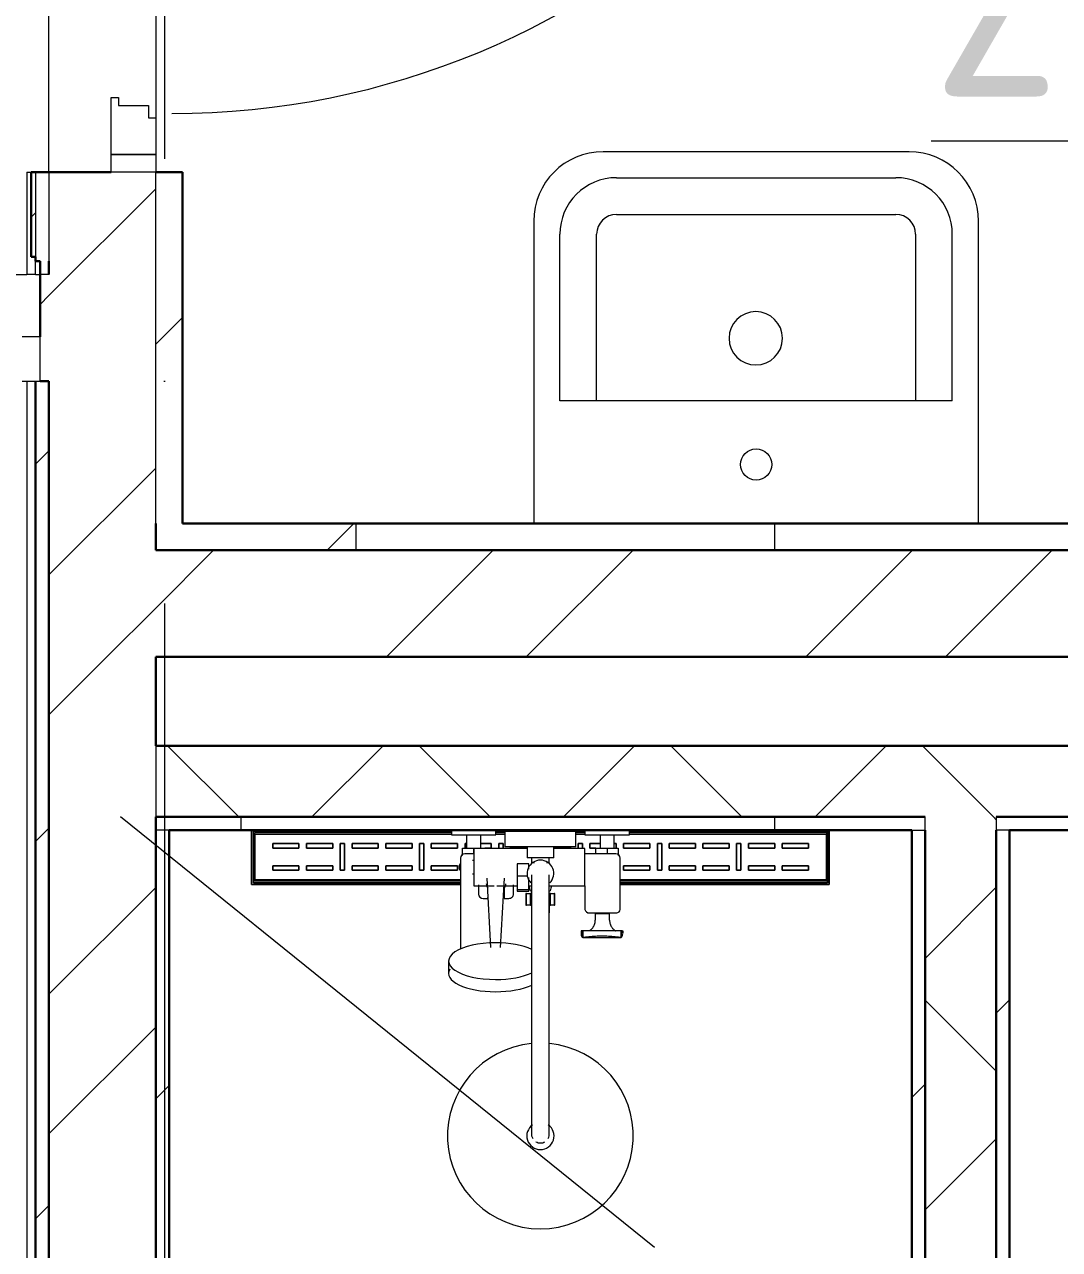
# Model space of a CAD drawing. Header units: millimetres. Extents: x -87434 to 499450, y -468665 to 122144.
# Drawn here: x 135569 to 136732, y 17982 to 19360 of the extents above; entities that cross this region are included whole.
import ezdxf

# ---------------------------------------------------------------- set-up
doc = ezdxf.new("R2010")
doc.units = ezdxf.units.MM
doc.linetypes.add('ADSK_Линия сетки', pattern=[25, 20, -2.5, 0, -2.5])
doc.linetypes.add('ADSK_Сверху', pattern=[450, 300, -150])
for name, color, linetype, lineweight in [('Двери', 252, 'Continuous', 9), ('Линии', 252, 'Continuous', 9), ('Марки помещений', 252, 'Continuous', 20), ('Обобщенные модели', 252, 'Continuous', 18), ('Ограждение', 252, 'Continuous', 9), ('Оси', 252, 'Continuous', 9), ('Сантехника', 252, 'Continuous', 9), ('Стены наружные', 7, 'Continuous', 18), ('Стены штриховка', 252, 'Continuous', 9)]:
    doc.layers.add(name, color=color, linetype=linetype, lineweight=lineweight)
doc.layers.add('Двери открывание', color=7, linetype='Continuous', lineweight=9, true_color=0xc0c0c0)
doc.styles.add('GOST Common_2', font='', dxfattribs={"width": 0.9, "height": 250})
doc.styles.get('GOST Common_2').set_extended_font_data('GOST type B')

# ---------------------------------------------------------------- blocks, each defined once
blk = doc.blocks.new('2 этаж')
at = {"layer": 'Двери', "color": 251, "true_color": 0x636466}
for p, q in [((135666, 19279.7), (135674, 19279.7)), ((135666, 19215.7), (135666, 19279.7)), ((135674, 19279.7), (135674, 19270.7)), ((135674, 19270.7), (135708, 19270.7)), ((135708, 19270.7), (135708, 19256.7)), ((135708, 19256.7), (135716, 19256.7)), ((135716, 19256.7), (135716, 19215.7)), ((135666, 19215.7), (135716, 19215.7)), ((135666, 19195.7), (135666, 19215.7)), ((135716, 19215.7), (135666, 19215.7)), ((135716, 19215.7), (135716, 19195.7)), ((135716, 19195.7), (135666, 19195.7)), ((135586, 19010.7), (135566, 19010.7)), ((135586, 18960.7), (135586, 19010.7)), ((135566, 18960.7), (135586, 18960.7))]:
    blk.add_line(p, q, dxfattribs=at)
at = {"layer": 'Двери открывание', "color": 251, "true_color": 0x636466}
blk.add_arc((135734, 20159.7), 898, 270, 358.8515, dxfattribs=at)
at = {"layer": 'Линии', "color": 251, "linetype": 'ADSK_Сверху', "ltscale": 100, "true_color": 0x636466}
blk.add_line((136276.6, 17986.7), (135676.4, 18470.7), dxfattribs=at)
at = {"layer": 'Обобщенные модели', "color": 251, "true_color": 0x636466}
for p, q in [((136390.9, 19218.7), (136219, 19218.7)), ((136563, 19218.7), (136390.9, 19218.7)), ((136234, 19189.5), (136548, 19189.5)), ((136234, 19148.2), (136548, 19148.2)), ((136141, 19140.7), (136141, 18800.7)), ((136641, 18800.7), (136641, 19140.7)), ((136170.4, 18938.7), (136170.4, 19125.9)), ((136211.7, 18938.7), (136211.7, 19125.9)), ((136570.3, 19125.9), (136570.3, 18938.7)), ((136611.6, 18938.7), (136611.6, 19125.9)), ((136611.6, 18938.7), (136170.4, 18938.7))]:
    blk.add_line(p, q, dxfattribs=at)
at = {"layer": 'Обобщенные модели', "color": 251, "lineweight": 9, "true_color": 0x636466}
for p, q in [((136194.2, 18342.7), (136194.2, 18339.3)), ((136196.2, 18342.7), (136194.4, 18342.7)), ((136196.2, 18342.7), (136196.2, 18335.3)), ((136239.3, 18342.7), (136196.2, 18342.7)), ((136196.2, 18335.3), (136196.2, 18342.7)), ((136196.2, 18335.3), (136239.3, 18335.3)), ((136239.3, 18335.3), (136239.3, 18342.7)), ((136240.8, 18342.7), (136239.3, 18342.7)), ((136239.3, 18342.7), (136239.3, 18335.3)), ((136241, 18342.7), (136241, 18340)), ((136241.1, 18339.6), (136241.1, 18342.7))]:
    blk.add_line(p, q, dxfattribs=at)
at = {"layer": 'Обобщенные модели', "color": 251, "true_color": 0x636466}
blk.add_circle((136391, 18867), 17.5, dxfattribs=at)
for centre, radius, start, end in [((136219, 19140.7), 78, 90, 180), ((136563, 19140.7), 78, 0, 90), ((136234, 19125.9), 63.6, 90, 180), ((136548, 19125.9), 63.6, 0, 90), ((136234, 19125.9), 22.3, 90, 180), ((136548, 19125.9), 22.3, 0, 90), ((136390.6, 19008.9), 30, 0, 180), ((136390.6, 19008.9), 30, 180, 0)]:
    blk.add_arc(centre, radius, start, end, dxfattribs=at)
at = {"layer": 'Обобщенные модели', "color": 251, "lineweight": 9, "true_color": 0x636466}
for points, knots in [([(136194.2, 18338.8), (136194.2, 18338.6), (136194.3, 18338.3), (136194.4, 18337.6), (136194.6, 18337), (136194.8, 18336.4), (136195, 18336), (136195.5, 18335.6), (136195.9, 18335.4), (136196.2, 18335.3)], [0.3333333, 0.3333333, 0.3333333, 0.3333333, 0.4166667, 0.5, 0.5833333, 0.6666667, 0.75, 0.8333333, 1, 1, 1, 1]), ([(136196.2, 18335.3), (136196.2, 18335.3), (136196.8, 18335.3), (136198.7, 18335.6), (136200, 18335.8), (136201.2, 18335.9), (136202.5, 18336), (136203.8, 18336.2), (136205.3, 18336.4), (136206.9, 18336.5), (136208.6, 18336.6), (136210.9, 18336.8), (136215.2, 18337), (136220.3, 18337), (136224.5, 18336.8), (136226.9, 18336.6), (136228.5, 18336.5), (136230.1, 18336.4), (136231.6, 18336.2), (136233, 18336), (136234.3, 18335.9), (136235.4, 18335.8), (136236.8, 18335.6), (136238.6, 18335.3), (136239.3, 18335.3), (136239.3, 18335.3)], [0, 0, 0, 0, 0.111111, 0.166667, 0.194444, 0.222222, 0.25, 0.277778, 0.305556, 0.333333, 0.361111, 0.388889, 0.444444, 0.555556, 0.611111, 0.638889, 0.666667, 0.694444, 0.722222, 0.75, 0.777778, 0.805556, 0.833333, 0.888889, 1, 1, 1, 1]), ([(136239.3, 18335.3), (136239.5, 18335.4), (136239.9, 18335.6), (136240.2, 18336.1), (136240.4, 18336.4), (136240.6, 18337), (136240.8, 18337.7), (136240.9, 18338.3), (136241, 18338.7), (136241, 18338.8)], [0, 0, 0, 0, 0.1666667, 0.25, 0.3333333, 0.4166667, 0.5, 0.5833333, 0.6666667, 0.6666667, 0.6666667, 0.6666667])]:
    blk.add_open_spline(points, degree=3, knots=knots, dxfattribs=at)
at = {"layer": 'Ограждение', "color": 251, "true_color": 0x636466}
for p, q in [((135571, 19195.7), (135576, 19195.7)), ((135571, 19195.7), (135571, 19080.7)), ((135581, 19080.7), (135581, 19095.7)), ((135581, 19080.7), (135571, 19080.7)), ((135571, 18960.7), (135571, 16155.7))]:
    blk.add_line(p, q, dxfattribs=at)
at = {"layer": 'Оси', "color": 251, "linetype": 'ADSK_Линия сетки', "ltscale": 100, "true_color": 0x636466}
blk.add_line((135726, 33711.4), (135726, -32265.4), dxfattribs=at)
at = {"layer": 'Сантехника', "color": 251, "true_color": 0x636466}
for p, q in [((135823.8, 18394.8), (135823.8, 18455.7)), ((135823.8, 18455.7), (135823.8, 18394.8)), ((136048.5, 18454.8), (135825.8, 18454.8)), ((135825.8, 18454.8), (136048.5, 18454.8)), ((135825.8, 18454.8), (135825.8, 18396.7)), ((135825.8, 18396.7), (135825.8, 18454.8)), ((135827.4, 18448), (135827.4, 18453)), ((136048.5, 18453), (135827.4, 18453)), ((135827.4, 18451.5), (135827.4, 18453)), ((135827.4, 18451.5), (136048.5, 18451.5)), ((135827.4, 18451.5), (135827.4, 18448)), ((135827.4, 18403.4), (135827.4, 18448)), ((135827.4, 18448), (135827.4, 18403.4)), ((136048.5, 18455.7), (136048.5, 18450.7)), ((136048.5, 18450.7), (136098.5, 18450.7)), ((136065.5, 18450.7), (136065.5, 18435.7)), ((136081.5, 18435.7), (136081.5, 18450.7)), ((136098.5, 18450.7), (136098.5, 18455.7)), ((136198.5, 18454.8), (136098.5, 18454.8)), ((136098.5, 18454.8), (136198.5, 18454.8)), ((136108.7, 18453), (136098.5, 18453)), ((136098.5, 18451.5), (136108.5, 18451.5)), ((136108.5, 18454.5), (136108.5, 18437.2)), ((136148.5, 18454.5), (136108.5, 18454.5)), ((136188.5, 18454.5), (136148.5, 18454.5)), ((136188.5, 18437.2), (136188.5, 18454.5)), ((136198.5, 18453), (136188.5, 18453)), ((136188.5, 18451.5), (136198.5, 18451.5)), ((136198.5, 18455.7), (136198.5, 18450.7)), ((136198.5, 18450.7), (136248.5, 18450.7)), ((136215.5, 18450.7), (136215.5, 18435.7)), ((136231.5, 18435.7), (136231.5, 18450.7)), ((136248.5, 18450.7), (136248.5, 18455.7)), ((136471.2, 18454.8), (136248.5, 18454.8)), ((136248.5, 18454.8), (136471.2, 18454.8)), ((136470.1, 18453), (136248.5, 18453)), ((136248.5, 18451.5), (136470.1, 18451.5)), ((136470.1, 18453), (136470.1, 18448)), ((136470.1, 18453), (136470.1, 18451.5)), ((136470.1, 18448), (136470.1, 18451.5)), ((136470.1, 18448), (136470.1, 18403.4)), ((136470.1, 18403.4), (136470.1, 18448)), ((136471.2, 18396.7), (136471.2, 18454.8)), ((136471.2, 18454.8), (136471.2, 18396.7)), ((136473.2, 18455.7), (136473.2, 18394.8)), ((136473.2, 18394.8), (136473.2, 18455.7)), ((135877.1, 18440.7), (135847.6, 18440.7)), ((135847.6, 18440.7), (135847.6, 18435.7)), ((135847.6, 18435.7), (135847.6, 18440.7)), ((135847.6, 18440.7), (135877.1, 18440.7)), ((135847.6, 18435.7), (135877.1, 18435.7)), ((135877.1, 18435.7), (135847.6, 18435.7)), ((135877.1, 18435.7), (135877.1, 18440.7)), ((135877.1, 18440.7), (135877.1, 18435.7)), ((135915, 18440.7), (135885.5, 18440.7)), ((135885.5, 18440.7), (135885.5, 18435.7)), ((135885.5, 18435.7), (135885.5, 18440.7)), ((135885.5, 18440.7), (135915, 18440.7)), ((135885.5, 18435.7), (135915, 18435.7)), ((135915, 18435.7), (135885.5, 18435.7)), ((135915, 18435.7), (135915, 18440.7)), ((135915, 18440.7), (135915, 18435.7)), ((135928.3, 18440.7), (135923.4, 18440.7)), ((135923.4, 18440.7), (135923.4, 18410.7)), ((135923.4, 18410.7), (135923.4, 18440.7)), ((135923.4, 18440.7), (135928.3, 18440.7)), ((135928.3, 18410.7), (135928.3, 18440.7)), ((135928.3, 18440.7), (135928.3, 18410.7)), ((135966.2, 18440.7), (135936.7, 18440.7)), ((135936.7, 18440.7), (135936.7, 18435.7)), ((135936.7, 18435.7), (135936.7, 18440.7)), ((135936.7, 18440.7), (135966.2, 18440.7)), ((135936.7, 18435.7), (135966.2, 18435.7)), ((135966.2, 18435.7), (135936.7, 18435.7)), ((135966.2, 18435.7), (135966.2, 18440.7)), ((135966.2, 18440.7), (135966.2, 18435.7)), ((136004.2, 18440.7), (135974.6, 18440.7)), ((135974.6, 18440.7), (135974.6, 18435.7)), ((135974.6, 18435.7), (135974.6, 18440.7)), ((135974.6, 18440.7), (136004.2, 18440.7)), ((135974.6, 18435.7), (136004.2, 18435.7)), ((136004.2, 18435.7), (135974.6, 18435.7)), ((136004.2, 18435.7), (136004.2, 18440.7)), ((136004.2, 18440.7), (136004.2, 18435.7)), ((136017.5, 18440.7), (136012.5, 18440.7)), ((136012.5, 18440.7), (136012.5, 18410.7)), ((136012.5, 18410.7), (136012.5, 18440.7)), ((136012.5, 18440.7), (136017.5, 18440.7)), ((136017.5, 18410.7), (136017.5, 18440.7)), ((136017.5, 18440.7), (136017.5, 18410.7)), ((136055.4, 18440.7), (136025.8, 18440.7)), ((136025.8, 18440.7), (136025.8, 18435.7)), ((136025.8, 18435.7), (136025.8, 18440.7)), ((136025.8, 18440.7), (136055.4, 18440.7)), ((136025.8, 18435.7), (136055.4, 18435.7)), ((136055.4, 18435.7), (136025.8, 18435.7)), ((136055.4, 18435.7), (136055.4, 18440.7)), ((136055.4, 18440.7), (136055.4, 18435.7)), ((136061, 18435.7), (136073.5, 18435.7)), ((136061, 18427.4), (136061, 18435.7)), ((136065.5, 18440.7), (136063.8, 18440.7)), ((136063.8, 18440.7), (136063.8, 18435.7)), ((136063.8, 18435.7), (136063.8, 18440.7)), ((136063.8, 18440.7), (136065.5, 18440.7)), ((136073.5, 18435.7), (136086, 18435.7)), ((136073.5, 18429.4), (136073.5, 18435.7)), ((136133.7, 18435.4), (136073.8, 18435.4)), ((136073.8, 18435.4), (136073.8, 18393.2)), ((136093.3, 18440.7), (136081.5, 18440.7)), ((136081.5, 18440.7), (136093.3, 18440.7)), ((136086, 18435.7), (136093.3, 18435.7)), ((136093.3, 18435.7), (136086, 18435.7)), ((136093.3, 18435.7), (136093.3, 18440.7)), ((136093.3, 18440.7), (136093.3, 18435.7)), ((136106.6, 18440.7), (136101.7, 18440.7)), ((136101.7, 18440.7), (136101.7, 18435.3)), ((136101.7, 18435.3), (136101.7, 18440.7)), ((136101.7, 18440.7), (136106.6, 18440.7)), ((136106.6, 18435.3), (136106.6, 18440.7)), ((136106.6, 18440.7), (136106.6, 18435.3)), ((136148.5, 18437.2), (136108.5, 18437.2)), ((136115, 18437.2), (136115, 18435.7)), ((136115, 18435.7), (136115, 18437.2)), ((136115, 18435.7), (136133.6, 18435.7)), ((136133.6, 18435.7), (136115, 18435.7)), ((136133.5, 18437.2), (136133.5, 18424.6)), ((136188.5, 18437.2), (136148.5, 18437.2)), ((136163.5, 18424.6), (136163.5, 18437.2)), ((136163.5, 18435.7), (136182.5, 18435.7)), ((136182.5, 18435.7), (136163.5, 18435.7)), ((136198.5, 18435.4), (136163.5, 18435.4)), ((136182.5, 18435.7), (136182.5, 18437.2)), ((136182.5, 18437.2), (136182.5, 18435.7)), ((136195.7, 18440.7), (136190.8, 18440.7)), ((136190.8, 18440.7), (136190.8, 18435.4)), ((136190.8, 18435.4), (136190.8, 18440.7)), ((136190.8, 18440.7), (136195.7, 18440.7)), ((136195.7, 18435.4), (136195.7, 18440.7)), ((136195.7, 18440.7), (136195.7, 18435.4)), ((136198.5, 18393.2), (136198.5, 18435.4)), ((136215.5, 18440.7), (136204.1, 18440.7)), ((136204.1, 18440.7), (136204.1, 18435.7)), ((136204.1, 18435.7), (136204.1, 18440.7)), ((136204.1, 18440.7), (136215.5, 18440.7)), ((136204.1, 18435.7), (136211, 18435.7)), ((136211, 18435.7), (136204.1, 18435.7)), ((136211, 18435.7), (136223.5, 18435.7)), ((136211, 18429.4), (136211, 18435.7)), ((136223.5, 18435.7), (136236, 18435.7)), ((136223.5, 18435.7), (136223.5, 18429.4)), ((136233.7, 18440.7), (136231.5, 18440.7)), ((136231.5, 18440.7), (136233.7, 18440.7)), ((136233.7, 18435.7), (136233.7, 18440.7)), ((136233.7, 18440.7), (136233.7, 18435.7)), ((136236, 18435.7), (136236, 18427.3)), ((136271.6, 18440.7), (136242, 18440.7)), ((136242, 18440.7), (136242, 18435.7)), ((136242, 18435.7), (136242, 18440.7)), ((136242, 18440.7), (136271.6, 18440.7)), ((136242, 18435.7), (136271.6, 18435.7)), ((136271.6, 18435.7), (136242, 18435.7)), ((136271.6, 18435.7), (136271.6, 18440.7)), ((136271.6, 18440.7), (136271.6, 18435.7)), ((136284.9, 18440.7), (136280, 18440.7)), ((136280, 18440.7), (136280, 18410.7)), ((136280, 18410.7), (136280, 18440.7)), ((136280, 18440.7), (136284.9, 18440.7)), ((136284.9, 18410.7), (136284.9, 18440.7)), ((136284.9, 18440.7), (136284.9, 18410.7)), ((136322.8, 18440.7), (136293.3, 18440.7)), ((136293.3, 18440.7), (136293.3, 18435.7)), ((136293.3, 18435.7), (136293.3, 18440.7)), ((136293.3, 18440.7), (136322.8, 18440.7)), ((136293.3, 18435.7), (136322.8, 18435.7)), ((136322.8, 18435.7), (136293.3, 18435.7)), ((136322.8, 18435.7), (136322.8, 18440.7)), ((136322.8, 18440.7), (136322.8, 18435.7)), ((136360.7, 18440.7), (136331.2, 18440.7)), ((136331.2, 18440.7), (136331.2, 18435.7)), ((136331.2, 18435.7), (136331.2, 18440.7)), ((136331.2, 18440.7), (136360.7, 18440.7)), ((136331.2, 18435.7), (136360.7, 18435.7)), ((136360.7, 18435.7), (136331.2, 18435.7)), ((136360.7, 18435.7), (136360.7, 18440.7)), ((136360.7, 18440.7), (136360.7, 18435.7)), ((136374, 18440.7), (136369.1, 18440.7)), ((136369.1, 18440.7), (136369.1, 18410.7)), ((136369.1, 18410.7), (136369.1, 18440.7)), ((136369.1, 18440.7), (136374, 18440.7)), ((136374, 18410.7), (136374, 18440.7)), ((136374, 18440.7), (136374, 18410.7)), ((136412, 18440.7), (136382.4, 18440.7)), ((136382.4, 18440.7), (136382.4, 18435.7)), ((136382.4, 18435.7), (136382.4, 18440.7)), ((136382.4, 18440.7), (136412, 18440.7)), ((136382.4, 18435.7), (136412, 18435.7)), ((136412, 18435.7), (136382.4, 18435.7)), ((136412, 18435.7), (136412, 18440.7)), ((136412, 18440.7), (136412, 18435.7)), ((136449.9, 18440.7), (136420.3, 18440.7)), ((136420.3, 18440.7), (136420.3, 18435.7)), ((136420.3, 18435.7), (136420.3, 18440.7)), ((136420.3, 18440.7), (136449.9, 18440.7)), ((136420.3, 18435.7), (136449.9, 18435.7)), ((136449.9, 18435.7), (136420.3, 18435.7)), ((136449.9, 18435.7), (136449.9, 18440.7)), ((136449.9, 18440.7), (136449.9, 18435.7)), ((136058.7, 18424.4), (136058.7, 18322)), ((136073.8, 18429.4), (136063.7, 18429.4)), ((136073.8, 18421.8), (136072.3, 18421.8)), ((136135.4, 18418), (136122.5, 18418)), ((136122.5, 18417.9), (136122.5, 18404.6)), ((136148.5, 18424.6), (136133.5, 18424.6)), ((136135.4, 18412), (136135.4, 18417.9)), ((136138.5, 18424.6), (136138.5, 18419.6)), ((136138.5, 18419.6), (136141.7, 18419.6)), ((136163.5, 18424.6), (136148.5, 18424.6)), ((136155.3, 18419.6), (136158.5, 18419.6)), ((136158.5, 18419.6), (136158.5, 18424.6)), ((136233.3, 18429.4), (136198.5, 18429.4)), ((136238.3, 18366.7), (136238.3, 18424.4)), ((135827.4, 18403.4), (135827.4, 18399.9)), ((135827.4, 18398.4), (135827.4, 18403.4)), ((135877.1, 18415.7), (135847.6, 18415.7)), ((135847.6, 18415.7), (135847.6, 18410.7)), ((135847.6, 18410.7), (135847.6, 18415.7)), ((135847.6, 18415.7), (135877.1, 18415.7)), ((135847.6, 18410.7), (135877.1, 18410.7)), ((135877.1, 18410.7), (135847.6, 18410.7)), ((135877.1, 18410.7), (135877.1, 18415.7)), ((135877.1, 18415.7), (135877.1, 18410.7)), ((135915, 18415.7), (135885.5, 18415.7)), ((135885.5, 18415.7), (135885.5, 18410.7)), ((135885.5, 18410.7), (135885.5, 18415.7)), ((135885.5, 18415.7), (135915, 18415.7)), ((135885.5, 18410.7), (135915, 18410.7)), ((135915, 18410.7), (135885.5, 18410.7)), ((135915, 18410.7), (135915, 18415.7)), ((135915, 18415.7), (135915, 18410.7)), ((135923.4, 18410.7), (135928.3, 18410.7)), ((135928.3, 18410.7), (135923.4, 18410.7)), ((135966.2, 18415.7), (135936.7, 18415.7)), ((135936.7, 18415.7), (135936.7, 18410.7)), ((135936.7, 18410.7), (135936.7, 18415.7)), ((135936.7, 18415.7), (135966.2, 18415.7)), ((135936.7, 18410.7), (135966.2, 18410.7)), ((135966.2, 18410.7), (135936.7, 18410.7)), ((135966.2, 18410.7), (135966.2, 18415.7)), ((135966.2, 18415.7), (135966.2, 18410.7)), ((136004.2, 18415.7), (135974.6, 18415.7)), ((135974.6, 18415.7), (135974.6, 18410.7)), ((135974.6, 18410.7), (135974.6, 18415.7)), ((135974.6, 18415.7), (136004.2, 18415.7)), ((135974.6, 18410.7), (136004.2, 18410.7)), ((136004.2, 18410.7), (135974.6, 18410.7)), ((136004.2, 18410.7), (136004.2, 18415.7)), ((136004.2, 18415.7), (136004.2, 18410.7)), ((136012.5, 18410.7), (136017.5, 18410.7)), ((136017.5, 18410.7), (136012.5, 18410.7)), ((136055.4, 18415.7), (136025.8, 18415.7)), ((136025.8, 18415.7), (136025.8, 18410.7)), ((136025.8, 18410.7), (136025.8, 18415.7)), ((136025.8, 18415.7), (136055.4, 18415.7)), ((136025.8, 18410.7), (136055.4, 18410.7)), ((136055.4, 18410.7), (136025.8, 18410.7)), ((136055.4, 18410.7), (136055.4, 18415.7)), ((136055.4, 18415.7), (136055.4, 18410.7)), ((136072.3, 18406.8), (136073.8, 18406.8)), ((136122.5, 18404.6), (136122.5, 18389.2)), ((136122.5, 18404.6), (136134.5, 18404.6)), ((136271.6, 18415.7), (136242, 18415.7)), ((136242, 18415.7), (136242, 18410.7)), ((136242, 18410.7), (136242, 18415.7)), ((136242, 18415.7), (136271.6, 18415.7)), ((136242, 18410.7), (136271.6, 18410.7)), ((136271.6, 18410.7), (136242, 18410.7)), ((136271.6, 18410.7), (136271.6, 18415.7)), ((136271.6, 18415.7), (136271.6, 18410.7)), ((136280, 18410.7), (136284.9, 18410.7)), ((136284.9, 18410.7), (136280, 18410.7)), ((136322.8, 18415.7), (136293.3, 18415.7)), ((136293.3, 18415.7), (136293.3, 18410.7)), ((136293.3, 18410.7), (136293.3, 18415.7)), ((136293.3, 18415.7), (136322.8, 18415.7)), ((136293.3, 18410.7), (136322.8, 18410.7)), ((136322.8, 18410.7), (136293.3, 18410.7)), ((136322.8, 18410.7), (136322.8, 18415.7)), ((136322.8, 18415.7), (136322.8, 18410.7)), ((136360.7, 18415.7), (136331.2, 18415.7)), ((136331.2, 18415.7), (136331.2, 18410.7)), ((136331.2, 18410.7), (136331.2, 18415.7)), ((136331.2, 18415.7), (136360.7, 18415.7)), ((136331.2, 18410.7), (136360.7, 18410.7)), ((136360.7, 18410.7), (136331.2, 18410.7)), ((136360.7, 18410.7), (136360.7, 18415.7)), ((136360.7, 18415.7), (136360.7, 18410.7)), ((136369.1, 18410.7), (136374, 18410.7)), ((136374, 18410.7), (136369.1, 18410.7)), ((136412, 18415.7), (136382.4, 18415.7)), ((136382.4, 18415.7), (136382.4, 18410.7)), ((136382.4, 18410.7), (136382.4, 18415.7)), ((136382.4, 18415.7), (136412, 18415.7)), ((136382.4, 18410.7), (136412, 18410.7)), ((136412, 18410.7), (136382.4, 18410.7)), ((136412, 18410.7), (136412, 18415.7)), ((136412, 18415.7), (136412, 18410.7)), ((136449.9, 18415.7), (136420.3, 18415.7)), ((136420.3, 18415.7), (136420.3, 18410.7)), ((136420.3, 18410.7), (136420.3, 18415.7)), ((136420.3, 18415.7), (136449.9, 18415.7)), ((136420.3, 18410.7), (136449.9, 18410.7)), ((136449.9, 18410.7), (136420.3, 18410.7)), ((136449.9, 18410.7), (136449.9, 18415.7)), ((136449.9, 18415.7), (136449.9, 18410.7)), ((136470.1, 18399.9), (136470.1, 18403.4)), ((136470.1, 18403.4), (136470.1, 18398.4)), ((136058.7, 18394.8), (135823.8, 18394.8)), ((135823.8, 18394.8), (136058.7, 18394.8)), ((135825.8, 18396.7), (136058.7, 18396.7)), ((136058.7, 18396.7), (135825.8, 18396.7)), ((136058.7, 18399.9), (135827.4, 18399.9)), ((135827.4, 18398.4), (135827.4, 18399.9)), ((136058.7, 18398.4), (135827.4, 18398.4)), ((136073.8, 18393.2), (136096.7, 18393.2)), ((136078.8, 18394.5), (136078.8, 18384)), ((136088.1, 18401.7), (136092.5, 18323.8)), ((136099.4, 18393.2), (136122.5, 18393.2)), ((136103.7, 18323.8), (136108.1, 18401.7)), ((136107.9, 18390.4), (136107.9, 18392.5)), ((136107.9, 18390.4), (136107.9, 18379.1)), ((136118.4, 18384.2), (136118.4, 18394.5)), ((136122.5, 18389.2), (136122.5, 18387.1)), ((136122.5, 18389.2), (136135.4, 18389.2)), ((136135.4, 18389.2), (136135.4, 18402.5)), ((136135.4, 18393.2), (136138.8, 18393.2)), ((136135.4, 18387.1), (136135.4, 18389.2)), ((136158.2, 18393.2), (136198.5, 18393.2)), ((136198.5, 18393.2), (136198.5, 18366.8)), ((136470.1, 18399.9), (136238.3, 18399.9)), ((136470.1, 18398.4), (136238.3, 18398.4)), ((136238.3, 18396.7), (136471.2, 18396.7)), ((136471.2, 18396.7), (136238.3, 18396.7)), ((136473.2, 18394.8), (136238.3, 18394.8)), ((136238.3, 18394.8), (136473.2, 18394.8)), ((136470.1, 18399.9), (136470.1, 18398.4)), ((136084.2, 18379.1), (136089.3, 18379.1)), ((136089.3, 18379.1), (136089.3, 18380.3)), ((136107.9, 18379.1), (136112.9, 18379.1)), ((136122.5, 18387.1), (136135.4, 18387.1)), ((136132.3, 18384.7), (136132.3, 18371.5)), ((136132.7, 18384.7), (136132.3, 18384.7)), ((136132.7, 18384.7), (136137.2, 18384.7)), ((136132.7, 18371.5), (136132.7, 18384.7)), ((136136.9, 18384.7), (136137.2, 18384.7)), ((136138.9, 18384.7), (136137.2, 18384.7)), ((136137.2, 18371.5), (136137.2, 18384.7)), ((136137.5, 18387.7), (136139.1, 18387.7)), ((136138.5, 18382.6), (136138.5, 18144.4)), ((136157.9, 18387.7), (136159.5, 18387.7)), ((136159.8, 18384.7), (136158.1, 18384.7)), ((136158.5, 18144.4), (136158.5, 18382.6)), ((136159.8, 18384.7), (136164.3, 18384.7)), ((136159.8, 18384.7), (136160.2, 18384.7)), ((136159.8, 18371.5), (136159.8, 18384.7)), ((136164.7, 18384.7), (136164.3, 18384.7)), ((136164.3, 18371.5), (136164.3, 18384.7)), ((136164.7, 18371.5), (136164.7, 18384.7)), ((136132.3, 18371.5), (136132.7, 18371.5)), ((136137.2, 18371.5), (136132.7, 18371.5)), ((136137.2, 18371.5), (136136.9, 18371.5)), ((136137.2, 18371.5), (136138.4, 18371.5)), ((136138.4, 18371.5), (136138.4, 18362.7)), ((136158.6, 18371.5), (136159.8, 18371.5)), ((136158.6, 18362.7), (136158.6, 18371.5)), ((136160.2, 18371.5), (136159.8, 18371.5)), ((136164.3, 18371.5), (136159.8, 18371.5)), ((136164.3, 18371.5), (136164.7, 18371.5)), ((136203.4, 18362.7), (136234.4, 18362.7)), ((136210.2, 18362.1), (136210.2, 18354.6)), ((136210.2, 18362.1), (136218.2, 18362.1)), ((136218.2, 18362.1), (136226.3, 18362.1)), ((136226.3, 18354.6), (136226.3, 18362.1)), ((136045.3, 18308.6), (136045.3, 18294.8))]:
    blk.add_line(p, q, dxfattribs=at)
at = {"layer": 'Сантехника', "color": 251, "true_color": 0x636466, "flags": 128}
for points in [[(136057.4, 18414.3), (136057.5, 18414.6), (136057.5, 18414.9), (136057.5, 18415.2), (136057.5, 18415.5), (136057.6, 18415.8), (136057.7, 18416.1), (136057.7, 18416.3), (136057.8, 18416.6), (136057.9, 18416.9), (136058, 18417.2), (136058.2, 18417.5), (136058.3, 18417.7), (136058.4, 18418), (136058.6, 18418.3), (136058.8, 18418.5)], [(136058.6, 18410.2), (136058.5, 18410.5), (136058.3, 18410.7), (136058.2, 18411), (136058.1, 18411.3), (136058, 18411.5), (136057.9, 18411.8), (136057.8, 18412.1), (136057.7, 18412.4), (136057.6, 18412.7), (136057.6, 18413), (136057.5, 18413.3), (136057.5, 18413.6), (136057.5, 18413.9), (136057.4, 18414.2), (136057.4, 18414.3)], [(136138.5, 18405.7), (136138.5, 18405.7), (136138.5, 18405.7), (136138.5, 18405.6), (136138.5, 18405.4), (136138.5, 18405.3), (136138.5, 18405.1), (136138.5, 18404.8), (136138.5, 18404.5), (136138.5, 18404.2), (136138.5, 18403.9), (136138.5, 18403.5), (136138.5, 18403), (136138.5, 18402.6), (136138.5, 18402.1), (136138.5, 18401.6), (136138.5, 18401), (136138.5, 18400.4), (136138.5, 18399.8), (136138.5, 18399.2), (136138.5, 18398.5), (136138.5, 18397.8), (136138.5, 18397.1), (136138.5, 18396.3), (136138.5, 18395.5), (136138.5, 18394.7), (136138.5, 18393.9), (136138.5, 18393.1), (136138.5, 18392.2), (136138.5, 18391.4), (136138.5, 18390.5), (136138.5, 18389.6), (136138.5, 18388.7), (136138.5, 18387.7), (136138.5, 18386.8), (136138.5, 18385.9), (136138.5, 18384.9), (136138.5, 18384), (136138.5, 18383), (136138.5, 18382.6)], [(136158.5, 18382.6), (136158.5, 18383.6), (136158.5, 18384.6), (136158.5, 18385.5), (136158.5, 18386.4), (136158.5, 18387.4), (136158.5, 18388.3), (136158.5, 18389.2), (136158.5, 18390.1), (136158.5, 18391), (136158.5, 18391.9), (136158.5, 18392.8), (136158.5, 18393.6), (136158.5, 18394.4), (136158.5, 18395.2), (136158.5, 18396), (136158.5, 18396.8), (136158.5, 18397.5), (136158.5, 18398.2), (136158.5, 18398.9), (136158.5, 18399.6), (136158.5, 18400.2), (136158.5, 18400.8), (136158.5, 18401.3), (136158.5, 18401.9), (136158.5, 18402.4), (136158.5, 18402.9), (136158.5, 18403.3), (136158.5, 18403.7), (136158.5, 18404.1), (136158.5, 18404.4), (136158.5, 18404.7), (136158.5, 18405), (136158.5, 18405.2), (136158.5, 18405.4), (136158.5, 18405.5), (136158.5, 18405.6), (136158.5, 18405.7), (136158.5, 18405.7), (136158.5, 18405.7)], [(136203.7, 18342.7), (136204.1, 18343), (136204.6, 18343.4), (136205, 18343.7), (136205.4, 18344.1), (136205.9, 18344.5), (136206.3, 18344.9), (136206.6, 18345.3), (136207, 18345.7), (136207.4, 18346.1), (136207.7, 18346.6), (136208, 18347.1), (136208.3, 18347.6), (136208.6, 18348), (136208.8, 18348.5), (136209, 18349.1), (136209.3, 18349.6), (136209.4, 18350.1), (136209.6, 18350.6), (136209.8, 18351.2), (136209.9, 18351.7), (136210, 18352.3), (136210.1, 18352.8), (136210.1, 18353.4), (136210.2, 18354), (136210.2, 18354.5), (136210.2, 18354.6)], [(136226.3, 18354.6), (136226.3, 18354), (136226.3, 18353.5), (136226.4, 18352.9), (136226.4, 18352.4), (136226.5, 18351.8), (136226.7, 18351.3), (136226.8, 18350.7), (136227, 18350.2), (136227.2, 18349.7), (136227.4, 18349.1), (136227.6, 18348.6), (136227.8, 18348.1), (136228.1, 18347.6), (136228.4, 18347.1), (136228.7, 18346.7), (136229, 18346.2), (136229.4, 18345.8), (136229.7, 18345.3), (136230.1, 18344.9), (136230.5, 18344.5), (136230.9, 18344.1), (136231.4, 18343.8), (136231.8, 18343.4), (136232.2, 18343.1), (136232.7, 18342.8), (136232.8, 18342.7)], [(136138.5, 18144.4), (136138.5, 18143.2), (136138.5, 18142), (136138.5, 18140.9), (136138.5, 18139.7), (136138.5, 18138.5), (136138.5, 18137.4), (136138.5, 18136.3), (136138.5, 18135.1), (136138.5, 18134), (136138.5, 18132.9), (136138.5, 18131.8), (136138.5, 18130.7), (136138.5, 18129.7), (136138.5, 18128.7), (136138.5, 18127.7), (136138.5, 18126.7), (136138.5, 18125.7), (136138.5, 18124.8), (136138.5, 18123.9), (136138.5, 18123.1), (136138.5, 18122.2), (136138.5, 18121.4), (136138.5, 18120.7), (136138.5, 18120), (136138.5, 18119.3), (136138.5, 18118.6), (136138.5, 18118), (136138.5, 18117.5), (136138.5, 18116.9), (136138.5, 18116.4), (136138.5, 18116), (136138.5, 18115.6), (136138.5, 18115.3), (136138.5, 18114.9), (136138.5, 18114.7), (136138.5, 18114.5), (136138.5, 18114.3), (136138.5, 18114.2), (136138.5, 18114.1), (136138.5, 18114.1)], [(136158.5, 18114.1), (136158.5, 18114.1), (136158.5, 18114.2), (136158.5, 18114.3), (136158.5, 18114.4), (136158.5, 18114.6), (136158.5, 18114.9), (136158.5, 18115.2), (136158.5, 18115.6), (136158.5, 18115.9), (136158.5, 18116.4), (136158.5, 18116.9), (136158.5, 18117.4), (136158.5, 18117.9), (136158.5, 18118.5), (136158.5, 18119.2), (136158.5, 18119.9), (136158.5, 18120.6), (136158.5, 18121.3), (136158.5, 18122.1), (136158.5, 18122.9), (136158.5, 18123.8), (136158.5, 18124.7), (136158.5, 18125.6), (136158.5, 18126.6), (136158.5, 18127.5), (136158.5, 18128.5), (136158.5, 18129.6), (136158.5, 18130.6), (136158.5, 18131.7), (136158.5, 18132.7), (136158.5, 18133.8), (136158.5, 18135), (136158.5, 18136.1), (136158.5, 18137.2), (136158.5, 18138.4), (136158.5, 18139.5), (136158.5, 18140.7), (136158.5, 18141.9), (136158.5, 18143), (136158.5, 18144.2), (136158.5, 18144.4)]]:
    blk.add_lwpolyline(points, dxfattribs=at)
at = {"layer": 'Сантехника', "color": 251, "true_color": 0x636466}
for centre, radius, start, end in [((136063.7, 18424.4), 5, 90, 180), ((136148.5, 18407.1), 15, 90, 225), ((136148.5, 18407.1), 15, 315, 90), ((136233.3, 18424.4), 5, 0, 90), ((136120.5, 18384.8), 17.2, 9.6958, 29.1813), ((136176.4, 18384.8), 17.2, 150.8187, 170.3042), ((136203.4, 18367.7), 5, 190.7348, 270), ((136233.3, 18367.6), 5, 282.0451, 349.4262), ((136148.5, 18112), 104.4, 95.5433, 270), ((136148.5, 18112), 104.4, 270, 84.4004), ((136148.5, 18112), 15.3, 125.2067, 270), ((136148.5, 18114.1), 10, 171.3374, 210), ((136148.5, 18112), 15.3, 270, 54.7933), ((136148.5, 18114.1), 10, 330, 8.6626), ((136148.5, 18114.1), 10, 240, 270), ((136148.5, 18114.1), 10, 270, 300)]:
    blk.add_arc(centre, radius, start, end, dxfattribs=at)
for centre, major_axis, ratio, start_param, end_param in [((136098.6, 18396.1), (11.1, 0), 0.920505, 3.217557, 3.724253), ((136098.6, 18396.1), (11.1, 0), 0.920505, 5.700525, 6.207221), ((136084.2, 18384), (5.38, 0), 0.920505, 3.141593, 4.712389), ((136112.9, 18384.2), (-5.51, 0), 0.920505, 1.570796, 3.141593), ((136098.1, 18308.6), (-52.8, 0), 0.390731, 4.712389, 7.853982), ((136098.1, 18308.6), (52.8, 0), 0.390731, 0.694281, 1.570796), ((136098.1, 18294.8), (52.8, 0), 0.390731, 2.917193, 4.712389), ((136098.1, 18308.6), (-52.8, 0), 0.390731, 1.570796, 2.455637), ((136098.1, 18294.8), (-52.8, 0), 0.390731, 1.570796, 2.455637)]:
    blk.add_ellipse(centre, major_axis=major_axis, ratio=ratio, start_param=start_param, end_param=end_param, dxfattribs=at)
at = {"layer": 'Стены наружные', "color": 251, "true_color": 0x636466}
for p, q in [((135596, 19195.7), (135596, 20225.7)), ((135716, 20164.7), (135716, 19256.7)), ((134556, 19080.7), (135571, 19080.7)), ((135581, 19080.7), (135586, 19080.7))]:
    blk.add_line(p, q, dxfattribs=at)
at = {"layer": 'Стены наружные', "color": 251, "lineweight": 30, "true_color": 0x636466}
for p, q in [((135576, 19195.7), (135666, 19195.7)), ((135576, 19195.7), (135576, 19100.7)), ((135746, 19195.7), (135716, 19195.7)), ((135746, 18800.7), (135746, 19195.7)), ((135576, 19100.7), (135581, 19100.7)), ((135581, 19100.7), (135581, 19095.7)), ((135581, 19095.7), (135586, 19095.7)), ((135586, 19095.7), (135586, 19010.7)), ((135596, 19080.7), (135596, 19095.7)), ((135581, 16165.7), (135581, 18960.7)), ((135596, 18960.7), (135586, 18960.7)), ((135596, 18960.7), (135596, 16180.7)), ((135716, 18770.7), (135716, 18800.7)), ((135746, 18800.7), (137216, 18800.7)), ((137246, 18770.7), (135716, 18770.7)), ((137526, 18650.7), (135716, 18650.7)), ((135716, 18650.7), (135716, 18550.7)), ((135716, 18550.7), (137526, 18550.7)), ((136581, 18470.7), (135716, 18470.7)), ((135716, 16300.7), (135716, 18470.7)), ((137526, 18470.7), (136661, 18470.7)), ((135731, 18455.7), (136566, 18455.7)), ((135731, 18455.7), (135731, 16315.7)), ((136566, 17555.7), (136566, 18455.7)), ((136581, 17570.7), (136581, 18455.7)), ((136661, 18455.7), (136661, 17570.7)), ((136676, 18455.7), (137511, 18455.7)), ((136676, 18455.7), (136676, 17555.7))]:
    blk.add_line(p, q, dxfattribs=at)
at = {"layer": 'Стены наружные', "color": 251, "linetype": 'Continuous', "lineweight": 9, "true_color": 0x636466}
for p, q in [((135596, 19057.1), (135716, 19177.1)), ((135576, 19145.1), (135581, 19150.1)), ((135586, 19047.1), (135596, 19057.1)), ((135716, 19002.3), (135746, 19032.3)), ((135581, 18867.3), (135596, 18882.3)), ((135596, 18742.8), (135716, 18862.8)), ((135908.7, 18770.7), (135938.7, 18800.7)), ((136412, 18770.7), (136412, 18800.7)), ((135716, 18705.6), (135781.1, 18770.7)), ((135975.4, 18650.7), (136095.4, 18770.7)), ((136132.6, 18650.7), (136252.6, 18770.7)), ((136446.9, 18650.7), (136566.9, 18770.7)), ((136604, 18650.7), (136724, 18770.7)), ((135661.1, 18650.7), (135716, 18705.6)), ((135596, 18585.6), (135661.1, 18650.7)), ((135809.3, 18470.7), (135729.3, 18550.7)), ((135891.6, 18470.7), (135971.6, 18550.7)), ((136092.2, 18470.7), (136012.2, 18550.7)), ((136174.4, 18470.7), (136254.4, 18550.7)), ((136375, 18470.7), (136295, 18550.7)), ((136457.3, 18470.7), (136537.3, 18550.7)), ((136657.9, 18470.7), (136577.9, 18550.7)), ((135581, 18443), (135596, 18458)), ((135812, 18455.7), (135812, 18470.7)), ((136412, 18455.7), (136412, 18470.7)), ((136661, 18467.6), (136657.9, 18470.7)), ((135596, 18271.3), (135716, 18391.3)), ((136581, 18311.6), (136661, 18391.6)), ((136661, 18250.2), (136676, 18265.2)), ((136661, 18184.8), (136581, 18264.8)), ((135596, 18114.2), (135716, 18234.2)), ((135716, 18153.7), (135731, 18168.7)), ((136566, 18155.2), (136581, 18170.2)), ((136581, 18028.8), (136661, 18108.8)), ((135581, 18018.7), (135596, 18033.7))]:
    blk.add_line(p, q, dxfattribs=at)
at = {"layer": 'Стены штриховка', "color": 251, "true_color": 0x636466}
for p, q in [((135581, 19195.7), (135581, 19100.7)), ((135596, 19195.7), (135596, 19095.7)), ((135716, 18800.7), (135716, 19195.7)), ((135596, 19080.7), (135586, 19080.7)), ((135941, 18800.7), (135941, 18770.7)), ((135716, 18550.7), (135716, 18470.7)), ((136581, 18455.7), (136581, 18470.7)), ((136661, 18470.7), (136661, 18455.7)), ((135731, 18455.7), (135716, 18455.7)), ((136566, 18455.7), (136581, 18455.7)), ((136676, 18455.7), (136661, 18455.7))]:
    blk.add_line(p, q, dxfattribs=at)
at = {"layer": 'Марки помещений', "color": 251, "true_color": 0x636466, "style": 'GOST Common_2', "width": 0.9}
blk.add_text('%%U2,10', height=250, dxfattribs=at).set_placement((136587.9, 19280.8))

msp = doc.modelspace()

# ---------------------------------------------------------------- block references
msp.add_blockref('2 этаж', (0, -2))

doc.saveas('drawing.dxf')
